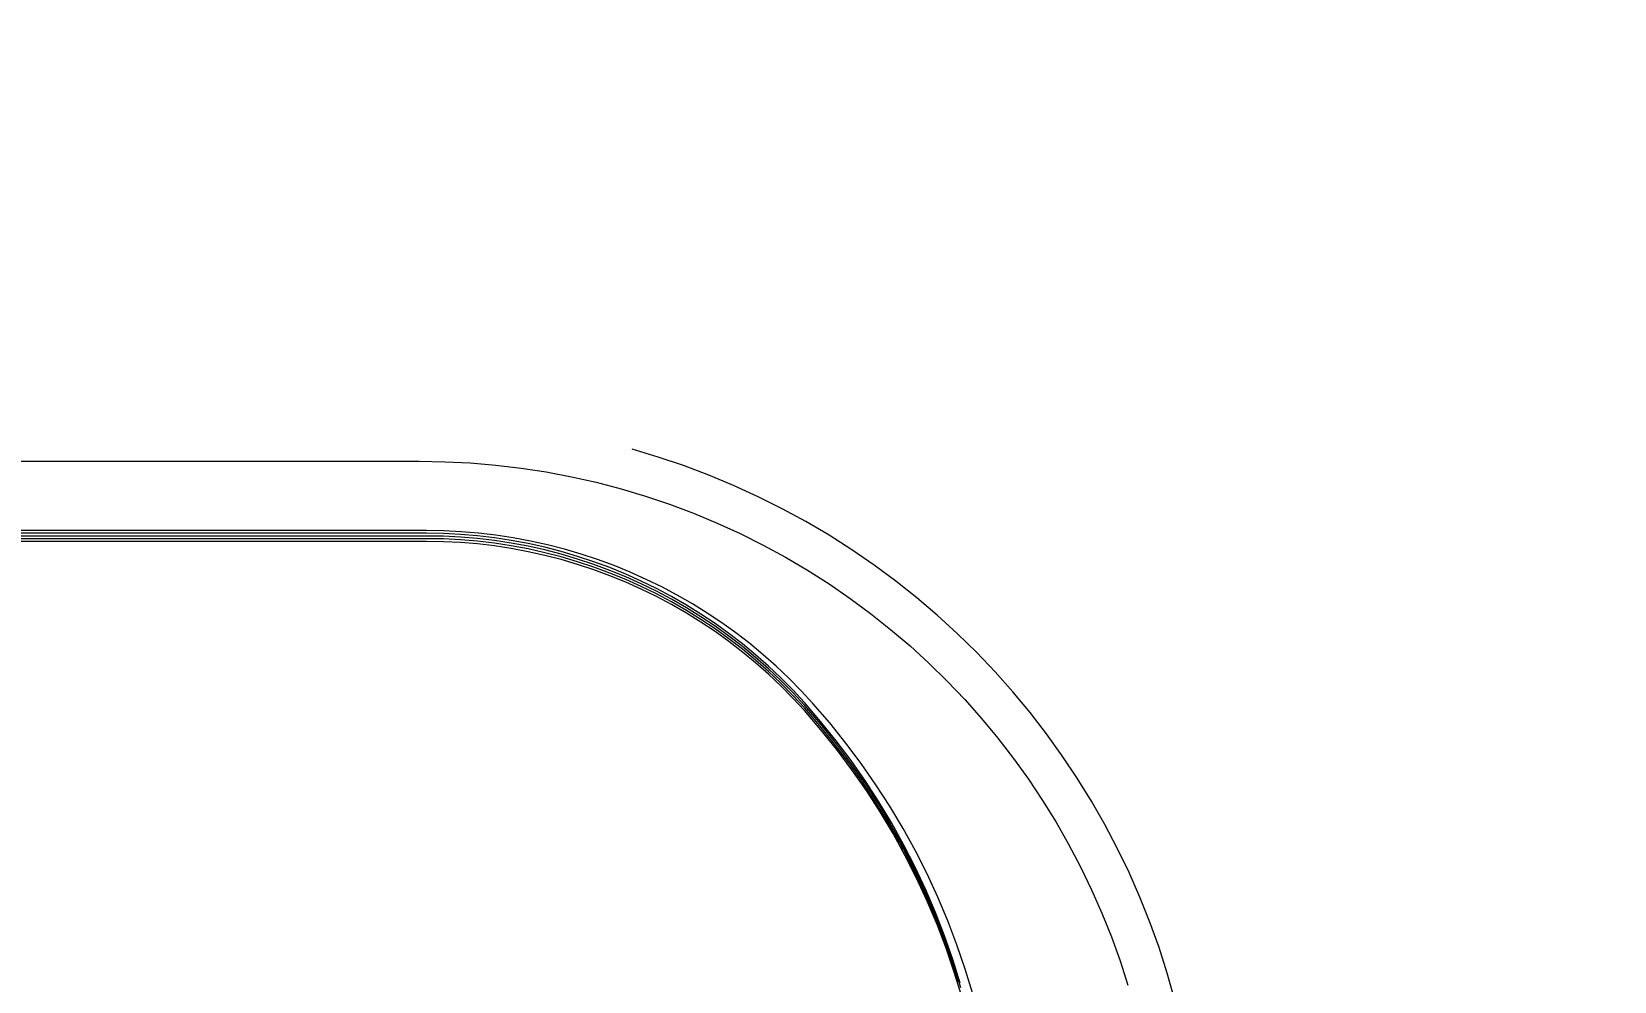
# Model space of a CAD drawing. Header units: inches. Extents: x -10 to 196, y -2 to 124.
# Drawn here: x 60.514 to 63.225, y 111 to 112.628 of the extents above; entities that cross this region are included whole.
import ezdxf

# ---------------------------------------------------------------- set-up
doc = ezdxf.new("R2010")
doc.units = ezdxf.units.IN
doc.layers.add('ZANO_R', color=7, linetype='Continuous', lineweight=0)
doc.layers.add('ZANO_W', color=1, linetype='Continuous', lineweight=0)
doc.styles.get("Standard").update_dxf_attribs({"font": 'arial.ttf'})
doc.dimstyles.new('amerykanie', dxfattribs={"dimtxt": 50, "dimasz": 50, "dimexe": 0.5, "dimexo": 0.5, "dimgap": 1, "dimtad": 1, "dimdec": 0, "dimzin": 0, "dimlunit": 5, "dimtxsty": 'Standard', "dimcen": 0.09, "dimclrd": 1, "dimclre": 1, "dimclrt": 1, "dimazin": 0, "dimtfac": 1, "dimtdec": 0, "dimtmove": 0, "dimatfit": 3, "dimfxl": 1, "dimtzin": 0, "dimarcsym": 1})

# ---------------------------------------------------------------- blocks, each defined once
blk = doc.blocks.new('*D387')
at = {"layer": 'ZANO_W', "color": 1, "lineweight": -2}
blk.add_arc((159.9897, 95.288), 5.9376, 93.97094, 170.33898, dxfattribs=at)
at = {"layer": 'ZANO_W', "color": 1}
for points in [[(159.576, 101.0448), (159.581, 101.3781), (160.5784, 101.1964)], [(153.9702, 96.2985), (154.3023, 96.2704), (154.052, 95.288)]]:
    blk.add_solid(points, dxfattribs=at)
at = {"layer": 'ZANO_W', "color": 1, "insert": (155.1052, 100.6833), "char_height": 1.625, "attachment_point": 5, "rotation": 42.155}
blk.add_mtext("95%%d41'", dxfattribs=at)

msp = doc.modelspace()

# ---------------------------------------------------------------- linework, layer by layer
at = {"layer": 'ZANO_R'}
for p, q in [((61.58715, 111.8989), (61.54293, 111.91214)), ((61.63089, 111.88414), (61.58715, 111.8989)), ((57.73698, 111.89152), (61.17818, 111.89152)), ((61.17818, 111.89152), (61.2219, 111.8909)), ((61.2219, 111.8909), (61.26558, 111.88876)), ((61.26558, 111.88876), (61.30915, 111.88512)), ((61.30915, 111.88512), (61.35258, 111.87997)), ((61.35258, 111.87997), (61.3958, 111.87333)), ((61.3958, 111.87333), (61.43877, 111.86519)), ((61.67409, 111.86787), (61.63089, 111.88414)), ((61.43877, 111.86519), (61.48143, 111.85557)), ((61.48143, 111.85557), (61.52373, 111.84449)), ((61.52373, 111.84449), (61.56562, 111.83194)), ((61.7167, 111.85012), (61.67409, 111.86787)), ((61.75867, 111.83091), (61.7167, 111.85012)), ((61.56562, 111.83194), (61.60705, 111.81796)), ((61.60705, 111.81796), (61.64797, 111.80255)), ((61.79995, 111.81025), (61.75867, 111.83091)), ((61.64797, 111.80255), (61.68834, 111.78573)), ((61.84049, 111.78819), (61.79995, 111.81025)), ((61.19031, 111.77293), (56.59251, 111.77293)), ((61.19031, 111.76813), (56.59251, 111.76813)), ((61.19031, 111.7635), (56.59251, 111.7635)), ((61.22021, 111.77243), (61.19031, 111.77293)), ((61.21954, 111.76765), (61.19031, 111.76813)), ((61.21954, 111.76301), (61.19031, 111.7635)), ((61.24874, 111.76618), (61.21954, 111.76765)), ((61.24874, 111.76154), (61.21954, 111.76301)), ((61.25007, 111.77093), (61.22021, 111.77243)), ((61.27788, 111.76373), (61.24874, 111.76618)), ((61.27788, 111.75909), (61.24874, 111.76154)), ((61.27987, 111.76842), (61.25007, 111.77093)), ((61.30692, 111.76029), (61.27788, 111.76373)), ((61.30957, 111.76491), (61.27987, 111.76842)), ((61.33913, 111.7604), (61.30957, 111.76491)), ((61.68834, 111.78573), (61.7281, 111.76753)), ((61.7281, 111.76753), (61.76721, 111.74796)), ((61.88025, 111.76473), (61.84049, 111.78819)), ((61.91917, 111.73991), (61.88025, 111.76473)), ((61.19031, 111.75886), (56.59251, 111.75886)), ((61.19031, 111.75423), (56.59251, 111.75423)), ((61.21954, 111.75838), (61.19031, 111.75886)), ((61.21954, 111.75375), (61.19031, 111.75423)), ((61.24874, 111.75691), (61.21954, 111.75838)), ((61.24874, 111.75228), (61.21954, 111.75375)), ((61.27788, 111.75446), (61.24874, 111.75691)), ((61.27788, 111.74982), (61.24874, 111.75228)), ((61.30692, 111.75566), (61.27788, 111.75909)), ((61.30692, 111.75103), (61.27788, 111.75446)), ((61.30692, 111.74639), (61.27788, 111.74982)), ((61.33582, 111.75588), (61.30692, 111.76029)), ((61.33582, 111.75125), (61.30692, 111.75566)), ((61.33582, 111.74662), (61.30692, 111.75103)), ((61.33582, 111.74198), (61.30692, 111.74639)), ((61.36456, 111.7505), (61.33582, 111.75588)), ((61.36456, 111.74587), (61.33582, 111.75125)), ((61.36456, 111.74123), (61.33582, 111.74662)), ((61.36456, 111.7366), (61.33582, 111.74198)), ((61.36852, 111.7549), (61.33913, 111.7604)), ((61.3931, 111.74415), (61.36456, 111.7505)), ((61.3931, 111.73952), (61.36456, 111.74587)), ((61.3931, 111.73489), (61.36456, 111.74123)), ((61.3931, 111.73025), (61.36456, 111.7366)), ((61.39771, 111.74841), (61.36852, 111.7549)), ((61.42141, 111.73685), (61.3931, 111.74415)), ((61.42141, 111.73222), (61.3931, 111.73952)), ((61.42141, 111.72758), (61.3931, 111.73489)), ((61.42666, 111.74094), (61.39771, 111.74841)), ((61.44946, 111.72859), (61.42141, 111.73685)), ((61.45535, 111.73249), (61.42666, 111.74094)), ((61.76721, 111.74796), (61.80562, 111.72706)), ((61.95721, 111.71376), (61.91917, 111.73991)), ((61.42141, 111.72295), (61.3931, 111.73025)), ((61.44946, 111.72396), (61.42141, 111.73222)), ((61.44946, 111.71933), (61.42141, 111.72758)), ((61.44946, 111.71469), (61.42141, 111.72295)), ((61.47722, 111.7194), (61.44946, 111.72859)), ((61.47722, 111.71476), (61.44946, 111.72396)), ((61.47722, 111.71013), (61.44946, 111.71933)), ((61.47722, 111.7055), (61.44946, 111.71469)), ((61.48374, 111.72309), (61.45535, 111.73249)), ((61.50465, 111.70927), (61.47722, 111.7194)), ((61.50465, 111.70464), (61.47722, 111.71476)), ((61.50465, 111.7), (61.47722, 111.71013)), ((61.51179, 111.71273), (61.48374, 111.72309)), ((61.53172, 111.69823), (61.50465, 111.70927)), ((61.53948, 111.70144), (61.51179, 111.71273)), ((61.80562, 111.72706), (61.84328, 111.70484)), ((61.99432, 111.68631), (61.95721, 111.71376)), ((61.50465, 111.69537), (61.47722, 111.7055)), ((61.53172, 111.69359), (61.50465, 111.70464)), ((61.53172, 111.68896), (61.50465, 111.7)), ((61.53172, 111.68433), (61.50465, 111.69537)), ((61.5584, 111.68627), (61.53172, 111.69823)), ((61.5584, 111.68164), (61.53172, 111.69359)), ((61.5584, 111.67701), (61.53172, 111.68896)), ((61.5584, 111.67237), (61.53172, 111.68433)), ((61.56677, 111.68921), (61.53948, 111.70144)), ((61.58467, 111.67343), (61.5584, 111.68627)), ((61.58467, 111.6688), (61.5584, 111.68164)), ((61.59363, 111.67608), (61.56677, 111.68921)), ((61.84328, 111.70484), (61.88015, 111.68132)), ((61.88015, 111.68132), (61.91619, 111.65655)), ((62.03046, 111.65759), (61.99432, 111.68631)), ((61.58467, 111.66416), (61.5584, 111.67701)), ((61.58467, 111.65953), (61.5584, 111.67237)), ((61.61049, 111.65971), (61.58467, 111.67343)), ((61.61049, 111.65508), (61.58467, 111.6688)), ((61.61049, 111.65044), (61.58467, 111.66416)), ((61.61049, 111.64581), (61.58467, 111.65953)), ((61.62004, 111.66204), (61.59363, 111.67608)), ((61.63583, 111.64512), (61.61049, 111.65971)), ((61.63583, 111.64049), (61.61049, 111.65508)), ((61.64595, 111.64713), (61.62004, 111.66204)), ((61.91619, 111.65655), (61.95134, 111.63055)), ((62.06558, 111.62764), (62.03046, 111.65759)), ((61.63583, 111.63586), (61.61049, 111.65044)), ((61.63583, 111.63122), (61.61049, 111.64581)), ((61.66066, 111.62969), (61.63583, 111.64512)), ((61.66066, 111.62506), (61.63583, 111.64049)), ((61.66066, 111.62043), (61.63583, 111.63586)), ((61.66066, 111.61579), (61.63583, 111.63122)), ((61.67135, 111.63135), (61.64595, 111.64713)), ((61.68497, 111.61344), (61.66066, 111.62969)), ((61.69621, 111.61472), (61.67135, 111.63135)), ((61.95134, 111.63055), (61.98558, 111.60334)), ((62.09965, 111.5965), (62.06558, 111.62764)), ((61.68497, 111.6088), (61.66066, 111.62506)), ((61.68497, 111.60417), (61.66066, 111.62043)), ((61.68497, 111.59953), (61.66066, 111.61579)), ((61.70871, 111.59637), (61.68497, 111.61344)), ((61.70871, 111.59173), (61.68497, 111.6088)), ((61.70871, 111.5871), (61.68497, 111.60417)), ((61.70871, 111.58247), (61.68497, 111.59953)), ((61.72049, 111.59726), (61.69621, 111.61472)), ((61.98558, 111.60334), (62.01886, 111.57497)), ((61.73186, 111.57851), (61.70871, 111.59637)), ((61.73186, 111.57387), (61.70871, 111.59173)), ((61.73186, 111.56924), (61.70871, 111.5871)), ((61.73186, 111.56461), (61.70871, 111.58247)), ((61.74416, 111.579), (61.72049, 111.59726)), ((61.75439, 111.55988), (61.73186, 111.57851)), ((61.75439, 111.55524), (61.73186, 111.57387)), ((61.76721, 111.55994), (61.74416, 111.579)), ((62.01886, 111.57497), (62.05113, 111.54547)), ((62.13262, 111.56419), (62.09965, 111.5965)), ((61.75439, 111.55061), (61.73186, 111.56924)), ((61.75439, 111.54598), (61.73186, 111.56461)), ((61.77629, 111.5405), (61.75439, 111.55988)), ((61.77629, 111.53587), (61.75439, 111.55524)), ((61.77629, 111.53123), (61.75439, 111.55061)), ((61.77629, 111.5266), (61.75439, 111.54598)), ((61.78961, 111.54012), (61.76721, 111.55994)), ((62.05113, 111.54547), (62.08237, 111.51486)), ((62.16446, 111.53077), (62.13262, 111.56419)), ((61.79752, 111.5204), (61.77629, 111.5405)), ((61.79752, 111.51576), (61.77629, 111.53587)), ((61.79752, 111.51113), (61.77629, 111.53123)), ((61.79752, 111.50649), (61.77629, 111.5266)), ((61.81132, 111.51956), (61.78961, 111.54012)), ((61.81806, 111.49959), (61.79752, 111.5204)), ((61.83232, 111.49828), (61.81132, 111.51956)), ((62.19511, 111.49626), (62.16446, 111.53077)), ((61.81806, 111.49495), (61.79752, 111.51576)), ((61.81806, 111.49032), (61.79752, 111.51113)), ((61.81806, 111.48569), (61.79752, 111.50649)), ((61.83788, 111.4781), (61.81806, 111.49959)), ((61.83788, 111.47346), (61.81806, 111.49495)), ((61.83788, 111.46883), (61.81806, 111.49032)), ((61.8526, 111.4763), (61.83232, 111.49828)), ((62.08237, 111.51486), (62.11252, 111.48319)), ((62.22456, 111.46071), (62.19511, 111.49626)), ((61.83788, 111.4642), (61.81806, 111.48569)), ((61.86573, 111.44577), (61.83788, 111.4781)), ((61.8659, 111.44093), (61.83788, 111.47346)), ((61.86431, 111.4382), (61.83788, 111.46883)), ((61.86618, 111.43132), (61.83788, 111.4642)), ((61.88135, 111.44292), (61.8526, 111.4763)), ((62.11252, 111.48319), (62.14157, 111.4505)), ((61.88973, 111.40673), (61.86431, 111.4382)), ((61.89246, 111.41251), (61.86573, 111.44577)), ((61.89279, 111.40746), (61.8659, 111.44093)), ((61.90893, 111.40856), (61.88135, 111.44292)), ((62.14157, 111.4505), (62.16946, 111.41683)), ((62.25276, 111.42417), (62.22456, 111.46071)), ((61.89333, 111.39749), (61.86618, 111.43132)), ((61.91804, 111.37836), (61.89246, 111.41251)), ((62.16946, 111.41683), (62.19618, 111.38221)), ((62.27968, 111.38667), (62.25276, 111.42417)), ((61.91412, 111.37445), (61.88973, 111.40673)), ((61.91851, 111.37308), (61.89279, 111.40746)), ((61.91929, 111.36274), (61.89333, 111.39749)), ((61.9353, 111.37327), (61.90893, 111.40856)), ((62.19618, 111.38221), (62.22168, 111.34668)), ((62.30529, 111.34826), (62.27968, 111.38667)), ((61.93746, 111.34141), (61.91412, 111.37445)), ((61.94244, 111.34336), (61.91804, 111.37836)), ((61.94303, 111.33785), (61.91851, 111.37308)), ((61.94402, 111.32711), (61.91929, 111.36274)), ((61.96043, 111.33708), (61.9353, 111.37327)), ((61.95972, 111.30763), (61.93746, 111.34141)), ((61.96563, 111.30755), (61.94244, 111.34336)), ((61.96634, 111.30179), (61.94303, 111.33785)), ((61.98429, 111.30005), (61.96043, 111.33708)), ((62.22168, 111.34668), (62.24594, 111.3103)), ((62.32955, 111.309), (62.30529, 111.34826)), ((61.96751, 111.29064), (61.94402, 111.32711)), ((61.98088, 111.27315), (61.95972, 111.30763)), ((61.98759, 111.27097), (61.96563, 111.30755)), ((61.98839, 111.26495), (61.96634, 111.30179)), ((62.24594, 111.3103), (62.26893, 111.2731)), ((62.35244, 111.26891), (62.32955, 111.309)), ((61.98972, 111.25338), (61.96751, 111.29064)), ((62.00091, 111.23801), (61.98088, 111.27315)), ((62.00685, 111.26221), (61.98429, 111.30005)), ((62.00829, 111.23366), (61.98759, 111.27097)), ((62.00917, 111.22738), (61.98839, 111.26495)), ((62.01062, 111.21537), (61.98972, 111.25338)), ((62.02808, 111.2236), (62.00685, 111.26221)), ((62.26893, 111.2731), (62.29061, 111.23513)), ((62.37393, 111.22806), (62.35244, 111.26891)), ((62.00132, 111.23726), (62.00091, 111.23801)), ((62.00773, 111.2254), (62.00132, 111.23726)), ((62.00798, 111.22494), (62.00773, 111.2254)), ((62.01442, 111.21271), (62.00798, 111.22494)), ((62.02771, 111.19566), (62.00829, 111.23366)), ((62.02864, 111.18912), (62.00917, 111.22738)), ((62.04796, 111.18429), (62.02808, 111.2236)), ((62.29061, 111.23513), (62.31097, 111.19643)), ((62.394, 111.18649), (62.37393, 111.22806)), ((62.03019, 111.17667), (62.01062, 111.21537)), ((62.01452, 111.21251), (62.01442, 111.21271)), ((62.0306, 111.18043), (62.01452, 111.21251)), ((62.04582, 111.15703), (62.02771, 111.19566)), ((62.31097, 111.19643), (62.32998, 111.15704)), ((62.0468, 111.15021), (62.02864, 111.18912)), ((62.04841, 111.1373), (62.03019, 111.17667)), ((62.04575, 111.1479), (62.0306, 111.18043)), ((62.06647, 111.14431), (62.04796, 111.18429)), ((62.41261, 111.14425), (62.394, 111.18649)), ((62.05996, 111.11495), (62.04575, 111.1479)), ((62.0626, 111.1178), (62.04582, 111.15703)), ((62.0636, 111.1107), (62.0468, 111.15021)), ((62.08358, 111.10371), (62.06647, 111.14431)), ((62.32998, 111.15704), (62.34761, 111.11703)), ((62.42975, 111.10139), (62.41261, 111.14425)), ((62.06526, 111.09733), (62.04841, 111.1373)), ((62.07322, 111.08161), (62.05996, 111.11495)), ((62.07803, 111.07803), (62.0626, 111.1178)), ((62.07904, 111.07064), (62.0636, 111.1107)), ((62.34761, 111.11703), (62.36385, 111.07643)), ((62.08071, 111.0568), (62.06526, 111.09733)), ((62.09927, 111.06255), (62.08358, 111.10371)), ((62.4454, 111.05796), (62.42975, 111.10139)), ((62.07789, 111.06917), (62.07322, 111.08161)), ((62.07827, 111.06813), (62.07789, 111.06917)), ((62.0921, 111.03774), (62.07803, 111.07803)), ((62.08281, 111.05559), (62.07827, 111.06813)), ((62.0931, 111.03008), (62.07904, 111.07064)), ((62.09475, 111.01576), (62.08071, 111.0568)), ((62.11353, 111.02086), (62.09927, 111.06255)), ((62.36385, 111.07643), (62.37868, 111.03529)), ((62.45954, 111.01402), (62.4454, 111.05796)), ((62.08316, 111.0546), (62.08281, 111.05559)), ((62.08759, 111.04192), (62.08316, 111.0546)), ((62.0879, 111.04102), (62.08759, 111.04192)), ((62.09221, 111.02817), (62.0879, 111.04102)), ((62.10479, 110.99701), (62.0921, 111.03774)), ((62.10576, 110.98905), (62.0931, 111.03008)), ((62.37868, 111.03529), (62.39207, 110.99366)), ((62.09248, 111.02738), (62.09221, 111.02817)), ((62.09669, 111.01435), (62.09248, 111.02738)), ((62.10735, 110.97425), (62.09475, 111.01576)), ((62.0969, 111.0137), (62.09669, 111.01435)), ((62.10101, 111.00045), (62.0969, 111.0137)), ((62.12633, 110.9787), (62.11353, 111.02086)), ((62.47215, 110.96962), (62.45954, 111.01402)), ((62.10116, 110.99997), (62.10101, 111.00045))]:
    msp.add_line(p, q, dxfattribs=at)

# ---------------------------------------------------------------- dimensions: what is measured, and where the dimension line sits
at = {"layer": 'ZANO_W'}
dim = msp.add_angular_dim_2l(base=(157.36756, 100.61533), line1=((2.04347, 95.28803), (194.03215, 95.28803)), line2=((159.99227, 95.31398), (161.71743, 112.62819)), dimstyle='amerykanie', override={"dimtxt": 1.625, "dimasz": 1, "dimgap": 0.5, "dimdec": 4, "dimaunit": 1, "dimadec": 1, "dimtdec": 4, "dimtmove": 1, "dimfrac": 2}, dxfattribs=at)
dim.commit()
dim.dimension.update_dxf_attribs({"geometry": '*D387', "text_midpoint": (155.10523, 100.68335)})

doc.saveas('drawing.dxf')
